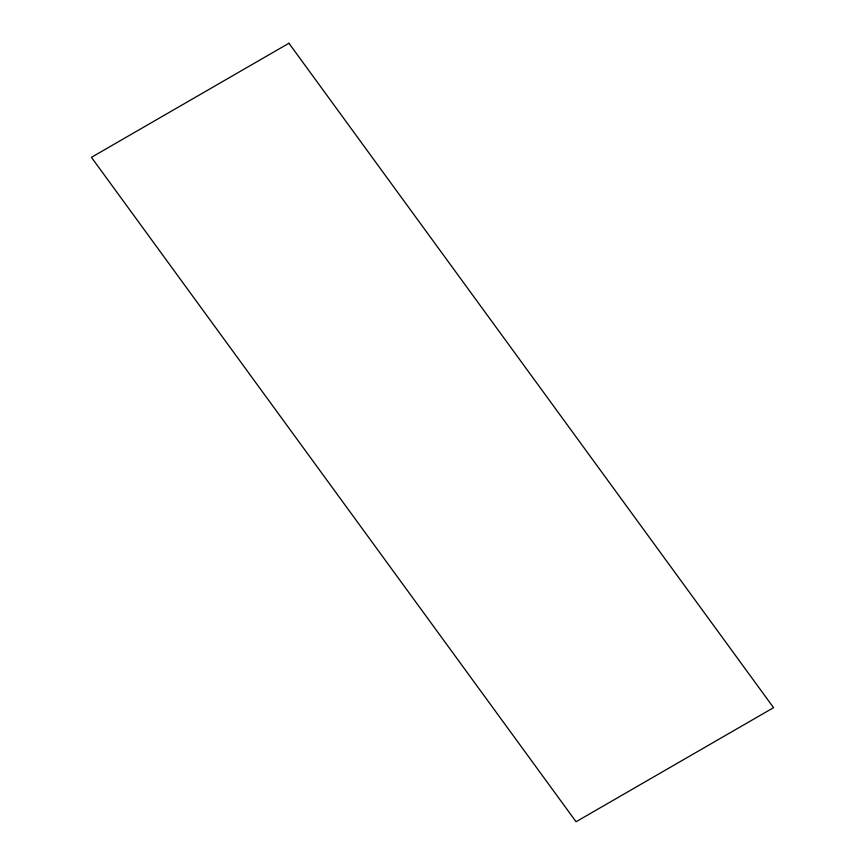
<?xml version="1.0" encoding="UTF-8"?>
<svg xmlns="http://www.w3.org/2000/svg" width="865" height="865" viewBox="0 0 865 865"><rect width="100%" height="100%" fill="white"/><g stroke="black" fill="none" stroke-linecap="round" stroke-linejoin="round"><path stroke-width="1.3" d="M288.942 43.25L91.441 157.333L576.058 821.75L773.559 707.667L288.942 43.25"/></g></svg>
